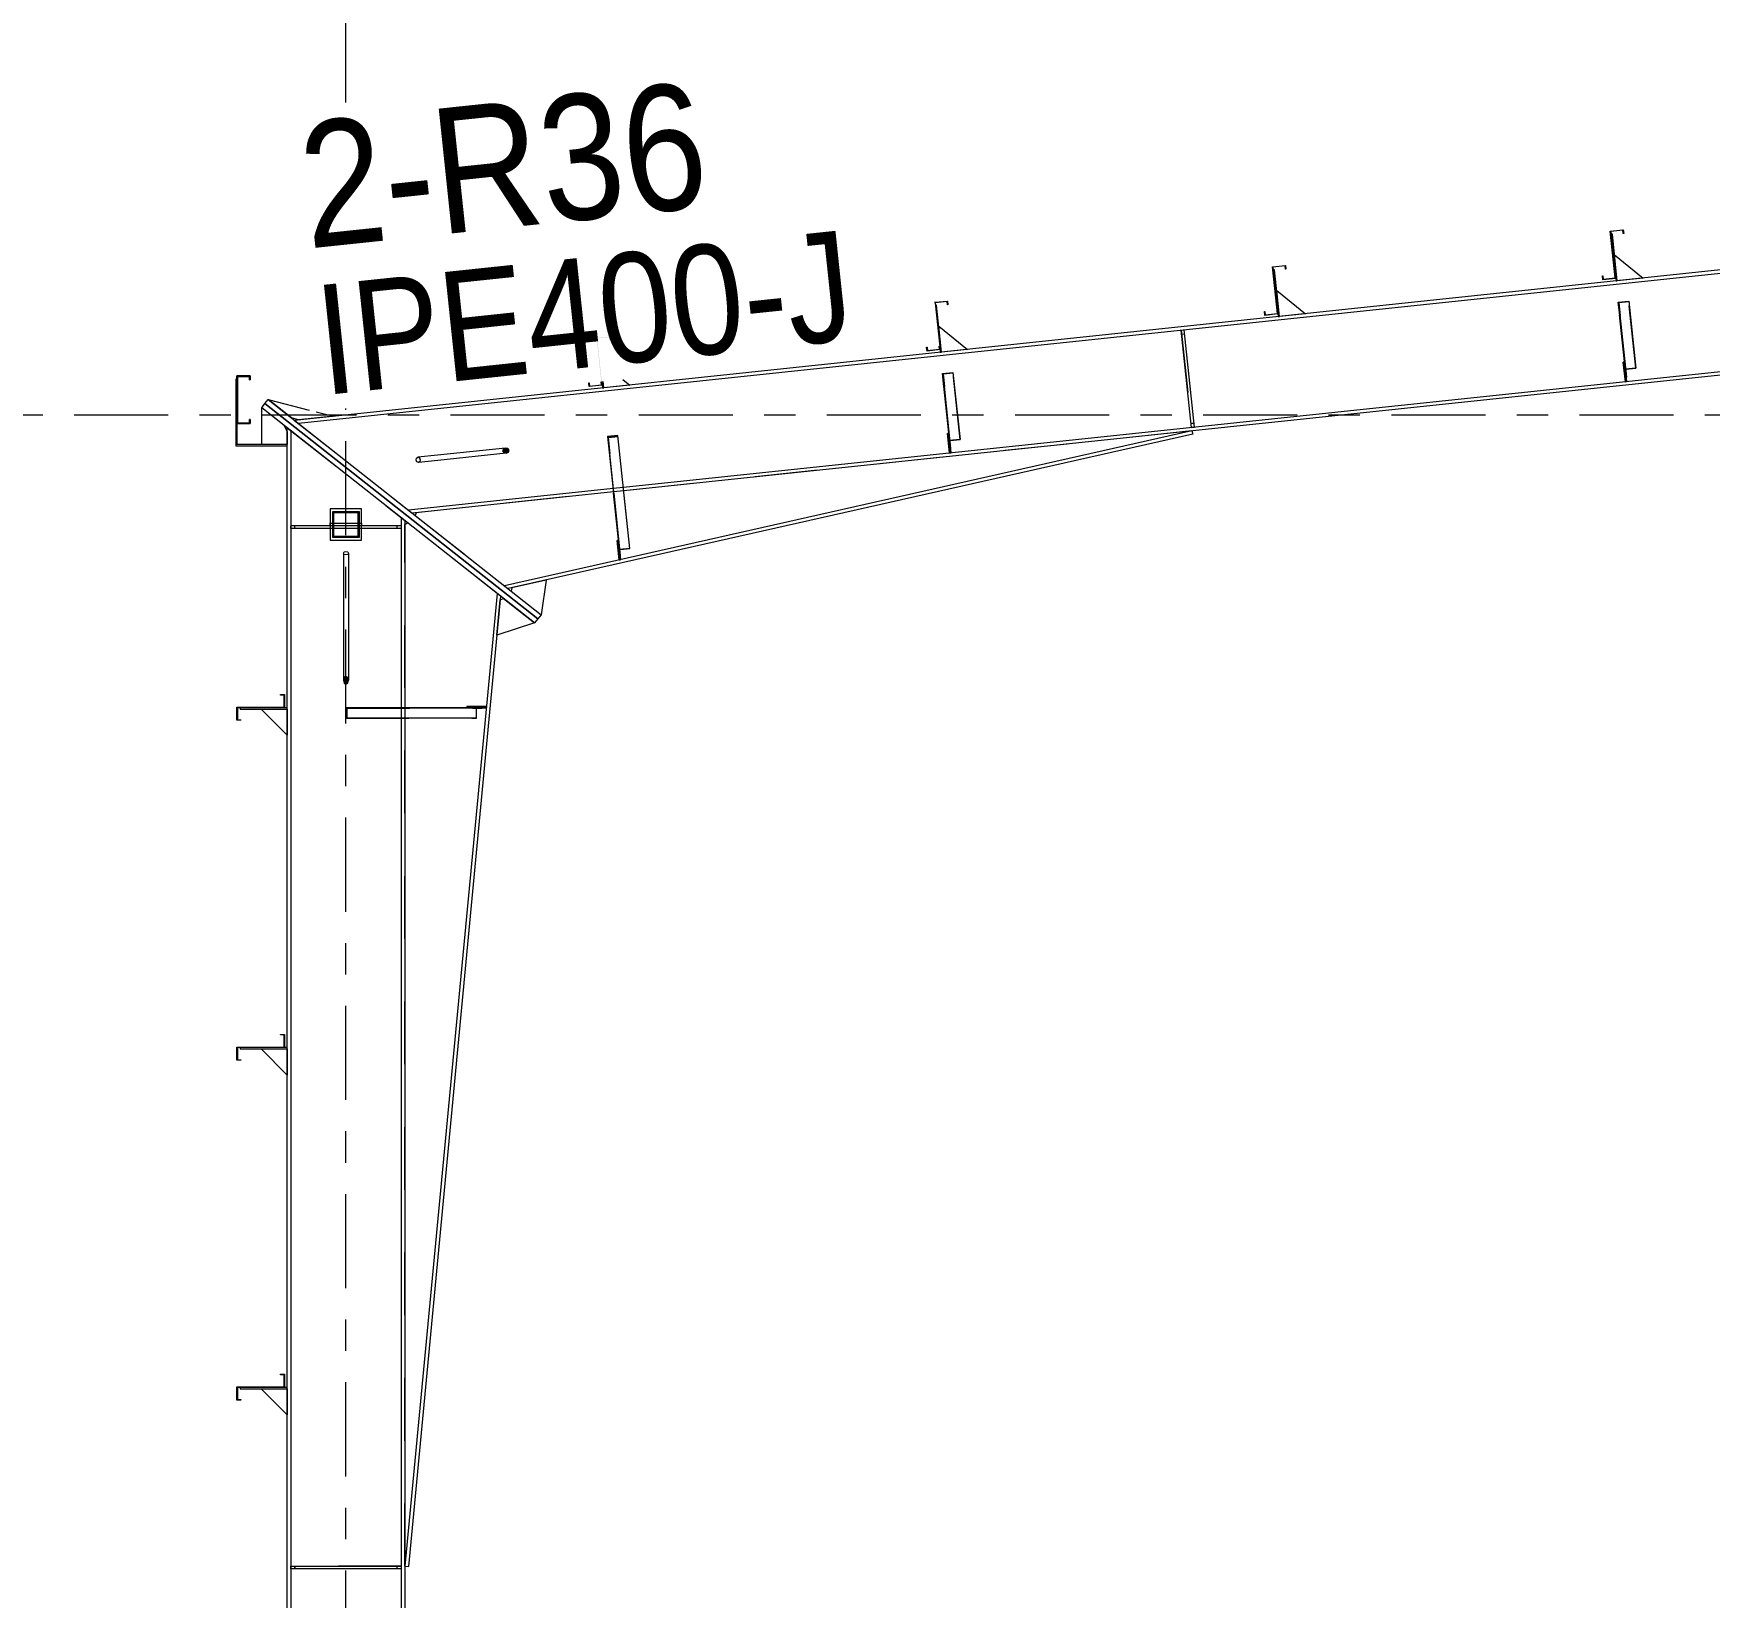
# Model space of a CAD drawing. Header units: millimetres. Extents: x -49 to 773, y -65 to 509.
# Drawn here: x 6.7 to 60.1, y 54.2 to 104 of the extents above; entities that cross this region are included whole.
import ezdxf

# ---------------------------------------------------------------- set-up
doc = ezdxf.new("R2010")
doc.units = ezdxf.units.MM
for name, pattern in [('XKITLINE00', [0]), ('XKITLINE02', [4, 2, -2]), ('XKITLINE03', [6, 3, -1, 1, -1])]:
    doc.linetypes.add(name, pattern=pattern)
for name, color, linetype, lineweight in [('Part', 2, 'Continuous', 0), ('PartMark', 7, 'Continuous', 0), ('S-grid', 1, 'Continuous', 0)]:
    doc.layers.add(name, color=color, linetype=linetype, lineweight=lineweight)
doc.styles.add('ARIAL', font='ARIAL.TTF')

# ---------------------------------------------------------------- blocks, each defined once
blk = doc.blocks.new('*A18')
at = {"layer": 'Part'}
blk.add_hatch(color=3, dxfattribs=at).paths.add_polyline_path([(14.583, 61.277), (14.583, 61.292), (14.708, 61.292), (14.708, 60.875), (13.207, 60.875), (13.207, 60.488), (13.317, 60.488), (13.317, 60.473), (13.192, 60.473), (13.192, 60.89), (14.693, 60.89), (14.693, 61.277)], flags=17)
blk = doc.blocks.new('*A19')
at = {"layer": 'Part'}
blk.add_hatch(color=3, dxfattribs=at).paths.add_polyline_path([(14.583, 61.277), (14.583, 61.292), (14.708, 61.292), (14.708, 60.875), (13.207, 60.875), (13.207, 60.488), (13.317, 60.488), (13.317, 60.473), (13.192, 60.473), (13.192, 60.89), (14.693, 60.89), (14.693, 61.277)], flags=17)
blk = doc.blocks.new('*A21')
at = {"layer": 'Part'}
blk.add_hatch(color=3, dxfattribs=at).paths.add_polyline_path([(21.756, 90.82), (21.832, 90.803), (21.869, 90.748), (21.845, 90.686), (21.774, 90.654), (21.697, 90.67), (21.661, 90.726), (21.685, 90.788)], flags=17)
blk = doc.blocks.new('*A22')
at = {"layer": 'Part'}
blk.add_hatch(color=3, dxfattribs=at).paths.add_polyline_path([(16.667, 83.541), (16.726, 83.504), (16.75, 83.415), (16.726, 83.326), (16.667, 83.289), (16.608, 83.326), (16.583, 83.415), (16.608, 83.504)], flags=17)
blk = doc.blocks.new('*A23')
at = {"layer": 'Part'}
blk.add_hatch(color=3, dxfattribs=at).paths.add_polyline_path([(24.661, 94.327), (25.076, 94.371), (25.089, 94.247), (25.074, 94.245), (25.062, 94.354), (24.678, 94.314), (24.835, 92.82), (24.421, 92.777), (24.408, 92.901), (24.423, 92.903), (24.434, 92.793), (24.819, 92.834)], flags=17)
blk = doc.blocks.new('*A24')
at = {"layer": 'Part'}
blk.add_hatch(color=3, dxfattribs=at).paths.add_polyline_path([(24.661, 94.327), (25.076, 94.371), (25.089, 94.247), (25.074, 94.245), (25.062, 94.354), (24.678, 94.314), (24.835, 92.82), (24.421, 92.777), (24.408, 92.901), (24.423, 92.903), (24.434, 92.793), (24.819, 92.834)], flags=17)
blk = doc.blocks.new('*A25')
at = {"layer": 'Part'}
blk.add_hatch(color=3, dxfattribs=at).paths.add_polyline_path([(35.435, 95.463), (35.849, 95.507), (35.862, 95.383), (35.848, 95.381), (35.836, 95.491), (35.451, 95.45), (35.609, 93.957), (35.195, 93.913), (35.181, 94.037), (35.196, 94.039), (35.208, 93.93), (35.592, 93.97)], flags=17)
blk = doc.blocks.new('*A26')
at = {"layer": 'Part'}
blk.add_hatch(color=3, dxfattribs=at).paths.add_polyline_path([(35.435, 95.463), (35.849, 95.507), (35.862, 95.383), (35.848, 95.381), (35.836, 95.491), (35.451, 95.45), (35.609, 93.957), (35.195, 93.913), (35.181, 94.037), (35.196, 94.039), (35.208, 93.93), (35.592, 93.97)], flags=17)
blk = doc.blocks.new('*A27')
at = {"layer": 'Part'}
blk.add_hatch(color=3, dxfattribs=at).paths.add_polyline_path([(46.209, 96.6), (46.623, 96.644), (46.636, 96.519), (46.621, 96.518), (46.61, 96.627), (46.225, 96.587), (46.383, 95.093), (45.968, 95.049), (45.955, 95.174), (45.97, 95.175), (45.982, 95.066), (46.366, 95.106)], flags=17)
blk = doc.blocks.new('*A28')
at = {"layer": 'Part'}
blk.add_hatch(color=3, dxfattribs=at).paths.add_polyline_path([(46.209, 96.6), (46.623, 96.644), (46.636, 96.519), (46.621, 96.518), (46.61, 96.627), (46.225, 96.587), (46.383, 95.093), (45.968, 95.049), (45.955, 95.174), (45.97, 95.175), (45.982, 95.066), (46.366, 95.106)], flags=17)
blk = doc.blocks.new('*A29')
at = {"layer": 'Part'}
h = blk.add_hatch(color=3, dxfattribs=at)
h.paths.add_polyline_path([(16.25, 87.969), (16.25, 88.802), (17.083, 88.802), (17.083, 87.969)], flags=17)
h.paths.add_polyline_path([(16.283, 88.769), (16.283, 88.002), (17.05, 88.002), (17.05, 88.769)])
blk = doc.blocks.new('*A30')
at = {"layer": 'Part'}
blk.add_hatch(color=3, dxfattribs=at).paths.add_polyline_path([(16.675, 82.208), (16.675, 82.542), (17.28, 82.542), (17.28, 82.525), (16.705, 82.525), (16.705, 82.208)], flags=17)
blk = doc.blocks.new('*A31')
at = {"layer": 'Part'}
blk.add_hatch(color=3, dxfattribs=at).paths.add_polyline_path([(25.008, 91.183), (25.34, 91.218), (25.342, 91.191), (25.028, 91.158), (25.082, 90.637), (25.066, 90.635)], flags=17)
blk = doc.blocks.new('*A32')
at = {"layer": 'Part'}
blk.add_hatch(color=3, dxfattribs=at).paths.add_polyline_path([(35.689, 93.195), (36.021, 93.23), (36.023, 93.209), (35.708, 93.175), (35.75, 92.777), (35.734, 92.775)], flags=17)
blk = doc.blocks.new('*A33')
at = {"layer": 'Part'}
blk.add_hatch(color=3, dxfattribs=at).paths.add_polyline_path([(14.583, 82.943), (14.583, 82.958), (14.708, 82.958), (14.708, 82.542), (13.207, 82.542), (13.207, 82.155), (13.317, 82.155), (13.317, 82.14), (13.192, 82.14), (13.192, 82.557), (14.693, 82.557), (14.693, 82.943)], flags=17)
blk = doc.blocks.new('*A34')
at = {"layer": 'Part'}
blk.add_hatch(color=3, dxfattribs=at).paths.add_polyline_path([(14.583, 82.943), (14.583, 82.958), (14.708, 82.958), (14.708, 82.542), (13.207, 82.542), (13.207, 82.155), (13.317, 82.155), (13.317, 82.14), (13.192, 82.14), (13.192, 82.557), (14.693, 82.557), (14.693, 82.943)], flags=17)
blk = doc.blocks.new('*A35')
at = {"layer": 'Part'}
blk.add_hatch(color=3, dxfattribs=at).paths.add_polyline_path([(14.583, 72.11), (14.583, 72.125), (14.708, 72.125), (14.708, 71.708), (13.207, 71.708), (13.207, 71.322), (13.317, 71.322), (13.317, 71.307), (13.192, 71.307), (13.192, 71.723), (14.693, 71.723), (14.693, 72.11)], flags=17)
blk = doc.blocks.new('*A36')
at = {"layer": 'Part'}
blk.add_hatch(color=3, dxfattribs=at).paths.add_polyline_path([(14.583, 72.11), (14.583, 72.125), (14.708, 72.125), (14.708, 71.708), (13.207, 71.708), (13.207, 71.322), (13.317, 71.322), (13.317, 71.307), (13.192, 71.307), (13.192, 71.723), (14.693, 71.723), (14.693, 72.11)], flags=17)
blk = doc.blocks.new('*A37')
at = {"layer": 'Part'}
blk.add_hatch(color=3, dxfattribs=at).paths.add_polyline_path([(13.192, 91.601), (13.192, 93.117), (13.608, 93.117), (13.608, 92.992), (13.593, 92.992), (13.593, 93.102), (13.207, 93.102), (13.207, 91.616), (13.593, 91.616), (13.593, 91.726), (13.608, 91.726), (13.608, 91.601)], flags=17)
blk = doc.blocks.new('*A42')
at = {"layer": 'Part'}
blk.add_hatch(color=3, dxfattribs=at).paths.add_polyline_path([(56.982, 97.736), (57.396, 97.78), (57.41, 97.656), (57.395, 97.654), (57.383, 97.763), (56.999, 97.723), (57.156, 96.229), (56.742, 96.186), (56.729, 96.31), (56.744, 96.312), (56.755, 96.202), (57.14, 96.243)], flags=17)
blk = doc.blocks.new('*A43')
at = {"layer": 'Part'}
blk.add_hatch(color=3, dxfattribs=at).paths.add_polyline_path([(56.982, 97.736), (57.396, 97.78), (57.41, 97.656), (57.395, 97.654), (57.383, 97.763), (56.999, 97.723), (57.156, 96.229), (56.742, 96.186), (56.729, 96.31), (56.744, 96.312), (56.755, 96.202), (57.14, 96.243)], flags=17)
blk = doc.blocks.new('*A58')
at = {"layer": 'Part'}
blk.add_hatch(color=3, dxfattribs=at).paths.add_polyline_path([(57.236, 95.467), (57.568, 95.502), (57.57, 95.481), (57.255, 95.448), (57.297, 95.049), (57.281, 95.048)], flags=17)
blk = doc.blocks.new('*A277')
at = {"layer": 'S-grid', "color": 1, "linetype": 'XKITLINE03', "lineweight": 0}
blk.add_line((-10, 91.875), (266.6, 91.875), dxfattribs=at)
blk = doc.blocks.new('*A320')
at = {"layer": 'S-grid', "color": 1, "linetype": 'XKITLINE03', "lineweight": 0}
for p, q in [((16.667, 101.83), (16.667, 140.208)), ((16.667, -7.962), (16.667, 92.076))]:
    blk.add_line(p, q, dxfattribs=at)
blk = doc.blocks.new('*A321')
at = {"layer": 'Part', "color": 2, "linetype": 'XKITLINE00', "lineweight": 0}
for p, q in [((114.119, 102.154), (15.029, 91.702)), ((114.13, 102.046), (15.151, 91.606)), ((111.371, 98.621), (25.514, 89.565)), ((111.382, 98.513), (25.525, 89.458)), ((25.182, 89.53), (18.657, 88.842)), ((25.194, 89.423), (18.779, 88.746))]:
    blk.add_line(p, q, dxfattribs=at)
at = {"layer": 'Part', "color": 7, "linetype": 'XKITLINE02', "lineweight": 0}
for p, q in [((15.029, 91.702), (18.779, 88.746)), ((25.514, 89.565), (25.182, 89.53)), ((25.525, 89.458), (25.194, 89.423))]:
    blk.add_line(p, q, dxfattribs=at)
blk = doc.blocks.new('*A322')
at = {"layer": 'Part', "color": 2, "linetype": 'XKITLINE00', "lineweight": 0}
for p, q in [((14.792, 16.833), (14.792, 91.465)), ((14.908, 91.373), (14.908, 88.344)), ((14.908, 88.26), (14.908, 16.833)), ((18.425, 88.601), (18.425, 88.344)), ((18.425, 88.26), (18.425, 82.542)), ((18.542, 88.509), (18.542, 82.542)), ((18.425, 82.208), (18.425, 16.833)), ((18.542, 82.208), (18.542, 16.833))]:
    blk.add_line(p, q, dxfattribs=at)
at = {"layer": 'Part', "color": 7, "linetype": 'XKITLINE02', "lineweight": 0}
for p, q in [((14.792, 91.465), (18.542, 88.509)), ((14.908, 88.344), (14.908, 88.26)), ((18.425, 88.344), (18.425, 88.26)), ((18.425, 82.542), (18.425, 82.208)), ((18.542, 82.542), (18.542, 82.208)), ((18.542, 16.833), (14.792, 16.833))]:
    blk.add_line(p, q, dxfattribs=at)
blk = doc.blocks.new('*A323')
at = {"layer": 'Part', "color": 2, "linetype": 'XKITLINE00', "lineweight": 0}
for p, q in [((18.638, 88.433), (18.542, 88.386)), ((21.487, 86.187), (18.542, 55.175)), ((21.596, 86.101), (18.658, 55.164)), ((18.542, 55.175), (18.658, 55.164))]:
    blk.add_line(p, q, dxfattribs=at)
at = {"layer": 'Part', "color": 7, "linetype": 'XKITLINE02', "lineweight": 0}
for p, q in [((18.542, 88.386), (18.638, 88.432)), ((18.542, 55.175), (18.542, 88.386)), ((18.638, 88.432), (18.64, 88.434)), ((18.64, 88.434), (18.638, 88.433)), ((21.596, 86.101), (18.638, 88.432)), ((21.487, 86.187), (18.64, 88.434))]:
    blk.add_line(p, q, dxfattribs=at)
blk = doc.blocks.new('*A373')
at = {"layer": 'Part', "color": 2, "linetype": 'XKITLINE00', "lineweight": 0}
for p, q in [((14.583, 61.292), (14.708, 61.292)), ((14.583, 61.277), (14.583, 61.292)), ((14.693, 61.277), (14.583, 61.277)), ((14.693, 60.89), (14.693, 61.277)), ((14.708, 61.292), (14.708, 60.875)), ((13.192, 60.473), (13.192, 60.89)), ((13.192, 60.89), (14.693, 60.89)), ((13.317, 60.473), (13.192, 60.473)), ((14.708, 60.875), (13.207, 60.875)), ((13.207, 60.875), (13.207, 60.488)), ((13.207, 60.488), (13.317, 60.488)), ((13.317, 60.488), (13.317, 60.473))]:
    blk.add_line(p, q, dxfattribs=at)
blk = doc.blocks.new('*A374')
at = {"layer": 'Part', "color": 2, "linetype": 'XKITLINE00', "lineweight": 0}
for p, q in [((14.583, 61.292), (14.708, 61.292)), ((14.583, 61.277), (14.583, 61.292)), ((14.693, 61.277), (14.583, 61.277)), ((14.693, 60.89), (14.693, 61.277)), ((14.708, 61.292), (14.708, 60.875)), ((13.192, 60.473), (13.192, 60.89)), ((13.192, 60.89), (14.693, 60.89)), ((13.317, 60.473), (13.192, 60.473)), ((14.708, 60.875), (13.207, 60.875)), ((13.207, 60.875), (13.207, 60.488)), ((13.207, 60.488), (13.317, 60.488)), ((13.317, 60.488), (13.317, 60.473))]:
    blk.add_line(p, q, dxfattribs=at)
blk = doc.blocks.new('*A375')
at = {"layer": 'Part', "color": 7, "linetype": 'XKITLINE02', "lineweight": 0}
for p, q in [((18.425, 55.175), (14.908, 55.175)), ((14.908, 55.092), (14.908, 55.175)), ((18.425, 55.092), (14.908, 55.092)), ((15.033, 55.175), (15.033, 55.092)), ((18.3, 55.092), (18.3, 55.175)), ((18.425, 55.175), (18.425, 55.092))]:
    blk.add_line(p, q, dxfattribs=at)
blk = doc.blocks.new('*A376')
at = {"layer": 'Part', "color": 2, "linetype": 'XKITLINE00', "lineweight": 0}
for p, q in [((14.908, 55.175), (18.425, 55.175)), ((18.425, 55.092), (14.908, 55.092))]:
    blk.add_line(p, q, dxfattribs=at)
at = {"layer": 'Part', "color": 7, "linetype": 'XKITLINE02', "lineweight": 0}
for p, q in [((14.908, 55.092), (14.908, 55.175)), ((15.033, 55.092), (15.033, 55.175)), ((18.3, 55.092), (18.3, 55.175)), ((18.425, 55.175), (18.425, 55.092))]:
    blk.add_line(p, q, dxfattribs=at)
blk = doc.blocks.new('*A378')
at = {"layer": 'Part', "color": 2, "linetype": 'XKITLINE00', "lineweight": 0}
for p, q in [((13.292, 60.875), (13.292, 60.833)), ((13.292, 60.833), (14.792, 60.833)), ((14.792, 60.875), (14.708, 60.875))]:
    blk.add_line(p, q, dxfattribs=at)
at = {"layer": 'Part', "color": 7, "linetype": 'XKITLINE02', "lineweight": 0}
for p, q in [((14.708, 60.875), (13.292, 60.875)), ((14.792, 60.833), (14.792, 60.875))]:
    blk.add_line(p, q, dxfattribs=at)
blk = doc.blocks.new('*A379')
at = {"layer": 'Part', "color": 2, "linetype": 'XKITLINE00', "lineweight": 0}
blk.add_line((14.792, 60), (13.958, 60.833), dxfattribs=at)
at = {"layer": 'Part', "color": 7, "linetype": 'XKITLINE02', "lineweight": 0}
for p, q in [((13.958, 60.833), (14.792, 60.833)), ((14.792, 60.833), (14.792, 60))]:
    blk.add_line(p, q, dxfattribs=at)
blk = doc.blocks.new('*A386')
at = {"layer": 'Part', "color": 2, "linetype": 'XKITLINE00', "lineweight": 0}
for p, q in [((14.185, 92.368), (15.497, 92.032)), ((15.716, 91.976), (16.272, 91.833)), ((15.153, 91.715), (14.931, 91.78))]:
    blk.add_line(p, q, dxfattribs=at)
at = {"layer": 'Part', "color": 7, "linetype": 'XKITLINE02', "lineweight": 0}
for p, q in [((14.931, 91.78), (14.185, 92.368)), ((16.272, 91.833), (15.153, 91.715))]:
    blk.add_line(p, q, dxfattribs=at)
blk = doc.blocks.new('*A387')
at = {"layer": 'Part', "color": 7, "linetype": 'XKITLINE02', "lineweight": 0}
for p, q in [((18.901, 90.435), (18.914, 90.495)), ((18.926, 90.378), (18.901, 90.435)), ((18.914, 90.495), (18.958, 90.525)), ((18.975, 90.359), (18.926, 90.378)), ((19.584, 90.591), (18.958, 90.525)), ((18.958, 90.525), (19.007, 90.505)), ((19.601, 90.425), (18.975, 90.359)), ((19.02, 90.388), (18.975, 90.359)), ((19.007, 90.505), (19.033, 90.449)), ((19.033, 90.449), (19.02, 90.388))]:
    blk.add_line(p, q, dxfattribs=at)
at = {"layer": 'Part', "color": 2, "linetype": 'XKITLINE00', "lineweight": 0}
for p, q in [((21.756, 90.82), (19.584, 90.591)), ((21.774, 90.654), (19.601, 90.425)), ((21.685, 90.788), (21.661, 90.726)), ((21.661, 90.726), (21.697, 90.67)), ((21.756, 90.82), (21.685, 90.788)), ((21.697, 90.67), (21.774, 90.654)), ((21.832, 90.803), (21.756, 90.82)), ((21.774, 90.654), (21.845, 90.686)), ((21.869, 90.748), (21.832, 90.803)), ((21.845, 90.686), (21.869, 90.748))]:
    blk.add_line(p, q, dxfattribs=at)
blk = doc.blocks.new('*A388')
at = {"layer": 'Part', "color": 7, "linetype": 'XKITLINE02', "lineweight": 0}
for p, q in [((16.583, 87.468), (16.608, 87.507)), ((16.583, 87.468), (16.583, 86.676)), ((16.608, 87.429), (16.583, 87.468)), ((16.608, 87.507), (16.667, 87.523)), ((16.667, 87.413), (16.608, 87.429)), ((16.667, 87.523), (16.726, 87.507)), ((16.726, 87.429), (16.667, 87.413)), ((16.726, 87.507), (16.75, 87.468)), ((16.75, 87.468), (16.726, 87.429)), ((16.75, 87.468), (16.75, 86.676))]:
    blk.add_line(p, q, dxfattribs=at)
at = {"layer": 'Part', "color": 2, "linetype": 'XKITLINE00', "lineweight": 0}
for p, q in [((16.583, 86.676), (16.583, 83.415)), ((16.75, 86.676), (16.75, 83.415)), ((16.608, 83.504), (16.583, 83.415)), ((16.583, 83.415), (16.608, 83.326)), ((16.667, 83.541), (16.608, 83.504)), ((16.726, 83.504), (16.667, 83.541)), ((16.75, 83.415), (16.726, 83.504)), ((16.726, 83.326), (16.75, 83.415)), ((16.608, 83.326), (16.667, 83.289)), ((16.667, 83.289), (16.726, 83.326))]:
    blk.add_line(p, q, dxfattribs=at)
blk = doc.blocks.new('*A389')
at = {"layer": 'Part', "color": 2, "linetype": 'XKITLINE00', "lineweight": 0}
for p, q in [((24.408, 92.901), (24.423, 92.903)), ((24.409, 92.893), (24.408, 92.901)), ((24.421, 92.777), (24.409, 92.893)), ((24.835, 92.82), (24.421, 92.777)), ((24.423, 92.903), (24.424, 92.894)), ((24.424, 92.894), (24.434, 92.793)), ((24.434, 92.793), (24.819, 92.834)), ((24.819, 92.834), (24.808, 92.935)), ((24.823, 92.936), (24.835, 92.82))]:
    blk.add_line(p, q, dxfattribs=at)
blk = doc.blocks.new('*A390')
at = {"layer": 'Part', "color": 2, "linetype": 'XKITLINE00', "lineweight": 0}
for p, q in [((24.408, 92.901), (24.423, 92.903)), ((24.409, 92.893), (24.408, 92.901)), ((24.421, 92.777), (24.409, 92.893)), ((24.835, 92.82), (24.421, 92.777)), ((24.423, 92.903), (24.424, 92.894)), ((24.424, 92.894), (24.434, 92.793)), ((24.434, 92.793), (24.819, 92.834)), ((24.819, 92.834), (24.808, 92.935)), ((24.823, 92.936), (24.835, 92.82))]:
    blk.add_line(p, q, dxfattribs=at)
blk = doc.blocks.new('*A391')
at = {"layer": 'Part', "color": 2, "linetype": 'XKITLINE00', "lineweight": 0}
for p, q in [((35.435, 95.463), (35.448, 95.465)), ((35.448, 95.465), (35.849, 95.507)), ((35.836, 95.491), (35.451, 95.45)), ((35.451, 95.45), (35.609, 93.957)), ((35.848, 95.381), (35.836, 95.491)), ((35.862, 95.383), (35.848, 95.381)), ((35.849, 95.507), (35.862, 95.383)), ((35.592, 93.97), (35.582, 94.071)), ((35.181, 94.037), (35.196, 94.039)), ((35.182, 94.029), (35.181, 94.037)), ((35.195, 93.913), (35.182, 94.029)), ((35.609, 93.957), (35.195, 93.913)), ((35.196, 94.039), (35.197, 94.031)), ((35.197, 94.031), (35.208, 93.93)), ((35.208, 93.93), (35.592, 93.97))]:
    blk.add_line(p, q, dxfattribs=at)
blk = doc.blocks.new('*A392')
at = {"layer": 'Part', "color": 2, "linetype": 'XKITLINE00', "lineweight": 0}
for p, q in [((35.435, 95.463), (35.448, 95.465)), ((35.448, 95.465), (35.849, 95.507)), ((35.836, 95.491), (35.451, 95.45)), ((35.451, 95.45), (35.609, 93.957)), ((35.848, 95.381), (35.836, 95.491)), ((35.862, 95.383), (35.848, 95.381)), ((35.849, 95.507), (35.862, 95.383)), ((35.592, 93.97), (35.582, 94.071)), ((35.181, 94.037), (35.196, 94.039)), ((35.182, 94.029), (35.181, 94.037)), ((35.195, 93.913), (35.182, 94.029)), ((35.609, 93.957), (35.195, 93.913)), ((35.196, 94.039), (35.197, 94.031)), ((35.197, 94.031), (35.208, 93.93)), ((35.208, 93.93), (35.592, 93.97))]:
    blk.add_line(p, q, dxfattribs=at)
blk = doc.blocks.new('*A393')
at = {"layer": 'Part', "color": 2, "linetype": 'XKITLINE00', "lineweight": 0}
for p, q in [((46.209, 96.6), (46.623, 96.644)), ((46.366, 95.106), (46.209, 96.6)), ((46.61, 96.627), (46.225, 96.587)), ((46.225, 96.587), (46.383, 95.093)), ((46.621, 96.518), (46.61, 96.627)), ((46.636, 96.519), (46.621, 96.518)), ((46.623, 96.644), (46.636, 96.519)), ((45.955, 95.174), (45.97, 95.175)), ((45.968, 95.049), (45.955, 95.174)), ((45.97, 95.175), (45.982, 95.066)), ((46.383, 95.093), (45.968, 95.049)), ((45.982, 95.066), (46.366, 95.106))]:
    blk.add_line(p, q, dxfattribs=at)
blk = doc.blocks.new('*A394')
at = {"layer": 'Part', "color": 2, "linetype": 'XKITLINE00', "lineweight": 0}
for p, q in [((46.209, 96.6), (46.623, 96.644)), ((46.366, 95.106), (46.209, 96.6)), ((46.61, 96.627), (46.225, 96.587)), ((46.225, 96.587), (46.383, 95.093)), ((46.621, 96.518), (46.61, 96.627)), ((46.636, 96.519), (46.621, 96.518)), ((46.623, 96.644), (46.636, 96.519)), ((45.955, 95.174), (45.97, 95.175)), ((45.968, 95.049), (45.955, 95.174)), ((45.97, 95.175), (45.982, 95.066)), ((46.383, 95.093), (45.968, 95.049)), ((45.982, 95.066), (46.366, 95.106))]:
    blk.add_line(p, q, dxfattribs=at)
blk = doc.blocks.new('*A395')
at = {"layer": 'Part', "color": 2, "linetype": 'XKITLINE00', "lineweight": 0}
for p, q in [((16.25, 87.969), (16.25, 88.802)), ((16.25, 88.802), (17.083, 88.802)), ((16.283, 88.002), (16.283, 88.769)), ((16.283, 88.769), (17.05, 88.769)), ((17.05, 88.769), (17.05, 88.002)), ((17.083, 88.802), (17.083, 87.969)), ((17.083, 87.969), (16.25, 87.969)), ((17.05, 88.002), (16.283, 88.002))]:
    blk.add_line(p, q, dxfattribs=at)
blk = doc.blocks.new('*A396')
at = {"layer": 'Part', "color": 7, "linetype": 'XKITLINE02', "lineweight": 0}
for p, q in [((21.008, 82.542), (16.675, 82.542)), ((16.705, 82.525), (21.008, 82.525)), ((20.824, 82.208), (20.824, 82.542)), ((20.833, 82.208), (20.833, 82.525)), ((21.008, 82.525), (21.008, 82.542)), ((16.675, 82.208), (20.833, 82.208))]:
    blk.add_line(p, q, dxfattribs=at)
blk = doc.blocks.new('*A397')
at = {"layer": 'Part', "color": 7, "linetype": 'XKITLINE02', "lineweight": 0}
for p, q in [((25.408, 87.391), (25.008, 91.183)), ((25.425, 87.393), (25.028, 91.158)), ((25.719, 87.617), (25.34, 91.218)), ((25.387, 87.592), (25.718, 87.627)), ((25.405, 87.583), (25.719, 87.617)), ((25.408, 87.391), (25.425, 87.393))]:
    blk.add_line(p, q, dxfattribs=at)
blk = doc.blocks.new('*A398')
at = {"layer": 'Part', "color": 7, "linetype": 'XKITLINE02', "lineweight": 0}
for p, q in [((35.941, 90.806), (35.689, 93.195)), ((35.958, 90.808), (35.708, 93.175)), ((36.247, 91.09), (36.021, 93.23)), ((35.914, 91.068), (36.245, 91.103)), ((35.932, 91.057), (36.247, 91.09)), ((35.941, 90.806), (35.958, 90.808))]:
    blk.add_line(p, q, dxfattribs=at)
blk = doc.blocks.new('*A399')
at = {"layer": 'Part', "color": 7, "linetype": 'XKITLINE02', "lineweight": 0}
for p, q in [((43.641, 91.368), (18.902, 88.759)), ((18.876, 88.67), (21.834, 86.338))]:
    blk.add_line(p, q, dxfattribs=at)
at = {"layer": 'Part', "color": 2, "linetype": 'XKITLINE00', "lineweight": 0}
for p, q in [((43.641, 91.368), (21.724, 86.424)), ((43.665, 91.263), (21.834, 86.338)), ((43.641, 91.368), (43.665, 91.263)), ((18.902, 88.759), (18.876, 88.67))]:
    blk.add_line(p, q, dxfattribs=at)
blk = doc.blocks.new('*A400')
at = {"layer": 'Part', "color": 2, "linetype": 'XKITLINE00', "lineweight": 0}
for p, q in [((16.675, 82.208), (16.675, 82.542)), ((20.703, 82.542), (16.675, 82.542)), ((21.008, 82.525), (16.705, 82.525)), ((16.705, 82.208), (16.705, 82.525)), ((17.28, 82.542), (17.28, 82.525)), ((20.833, 82.208), (20.833, 82.525)), ((21.008, 82.542), (21.008, 82.525)), ((20.833, 82.208), (16.675, 82.208))]:
    blk.add_line(p, q, dxfattribs=at)
at = {"layer": 'Part', "color": 7, "linetype": 'XKITLINE02', "lineweight": 0}
for p, q in [((20.703, 82.542), (21.008, 82.542)), ((20.824, 82.208), (20.824, 82.542))]:
    blk.add_line(p, q, dxfattribs=at)
blk = doc.blocks.new('*A401')
at = {"layer": 'Part', "color": 2, "linetype": 'XKITLINE00', "lineweight": 0}
for p, q in [((14.082, 92.237), (14.185, 92.368)), ((22.786, 85.375), (14.082, 92.237)), ((14.185, 92.368), (22.889, 85.506)), ((22.889, 85.506), (22.786, 85.375))]:
    blk.add_line(p, q, dxfattribs=at)
blk = doc.blocks.new('*A402')
at = {"layer": 'Part', "color": 2, "linetype": 'XKITLINE00', "lineweight": 0}
for p, q in [((13.979, 92.106), (14.082, 92.237)), ((22.683, 85.244), (13.979, 92.106)), ((14.082, 92.237), (22.786, 85.375)), ((22.786, 85.375), (22.683, 85.244))]:
    blk.add_line(p, q, dxfattribs=at)
blk = doc.blocks.new('*A403')
at = {"layer": 'Part', "color": 2, "linetype": 'XKITLINE00', "lineweight": 0}
for p, q in [((25.34, 91.218), (25.008, 91.183)), ((25.008, 91.183), (25.378, 87.677)), ((25.028, 91.158), (25.342, 91.191)), ((25.028, 91.158), (25.082, 90.637)), ((25.719, 87.617), (25.34, 91.218)), ((25.082, 90.637), (25.066, 90.635)), ((25.425, 87.393), (25.082, 90.637)), ((25.405, 87.583), (25.719, 87.617)), ((25.408, 87.391), (25.425, 87.393))]:
    blk.add_line(p, q, dxfattribs=at)
at = {"layer": 'Part', "color": 7, "linetype": 'XKITLINE02', "lineweight": 0}
for p, q in [((25.378, 87.677), (25.408, 87.391)), ((25.387, 87.592), (25.718, 87.627))]:
    blk.add_line(p, q, dxfattribs=at)
blk = doc.blocks.new('*A404')
at = {"layer": 'Part', "color": 7, "linetype": 'XKITLINE02', "lineweight": 0}
for p, q in [((24.823, 92.936), (24.835, 92.82)), ((24.844, 92.738), (24.886, 92.742))]:
    blk.add_line(p, q, dxfattribs=at)
at = {"layer": 'Part', "color": 2, "linetype": 'XKITLINE00', "lineweight": 0}
for p, q in [((24.835, 92.82), (24.844, 92.738)), ((24.886, 92.742), (24.865, 92.941))]:
    blk.add_line(p, q, dxfattribs=at)
blk = doc.blocks.new('*A405')
at = {"layer": 'Part', "color": 2, "linetype": 'XKITLINE00', "lineweight": 0}
blk.add_line((25.494, 93.007), (25.714, 92.829), dxfattribs=at)
at = {"layer": 'Part', "color": 7, "linetype": 'XKITLINE02', "lineweight": 0}
for p, q in [((24.886, 92.742), (24.865, 92.941)), ((25.714, 92.829), (24.886, 92.742))]:
    blk.add_line(p, q, dxfattribs=at)
blk = doc.blocks.new('*A406')
at = {"layer": 'Part', "color": 2, "linetype": 'XKITLINE00', "lineweight": 0}
for p, q in [((25.315, 87.876), (25.356, 87.88)), ((25.381, 87.254), (25.315, 87.876)), ((25.378, 87.677), (25.422, 87.259)), ((25.422, 87.259), (25.381, 87.254))]:
    blk.add_line(p, q, dxfattribs=at)
at = {"layer": 'Part', "color": 7, "linetype": 'XKITLINE02', "lineweight": 0}
for p, q in [((25.356, 87.88), (25.378, 87.677)), ((25.367, 87.379), (25.409, 87.383))]:
    blk.add_line(p, q, dxfattribs=at)
blk = doc.blocks.new('*A407')
at = {"layer": 'Part', "color": 7, "linetype": 'XKITLINE02', "lineweight": 0}
for p, q in [((25.356, 87.88), (25.315, 87.876)), ((25.315, 87.876), (25.381, 87.254)), ((25.422, 87.259), (25.356, 87.88)), ((25.367, 87.379), (25.409, 87.383)), ((25.381, 87.254), (25.422, 87.259))]:
    blk.add_line(p, q, dxfattribs=at)
blk = doc.blocks.new('*A408')
at = {"layer": 'Part', "color": 2, "linetype": 'XKITLINE00', "lineweight": 0}
for p, q in [((20.517, 82.583), (20.517, 82.542)), ((21.142, 82.583), (20.517, 82.583)), ((21.14, 82.542), (20.703, 82.542)), ((21.142, 82.583), (21.142, 82.557))]:
    blk.add_line(p, q, dxfattribs=at)
at = {"layer": 'Part', "color": 7, "linetype": 'XKITLINE02', "lineweight": 0}
for p, q in [((20.703, 82.542), (20.517, 82.542)), ((21.017, 82.542), (21.017, 82.583)), ((21.142, 82.542), (21.14, 82.542)), ((21.142, 82.542), (21.14, 82.542)), ((21.142, 82.557), (21.142, 82.542))]:
    blk.add_line(p, q, dxfattribs=at)
blk = doc.blocks.new('*A409')
at = {"layer": 'Part', "color": 7, "linetype": 'XKITLINE02', "lineweight": 0}
for p, q in [((21.142, 82.583), (20.517, 82.583)), ((20.517, 82.583), (20.517, 82.542)), ((20.517, 82.542), (21.142, 82.542)), ((21.017, 82.542), (21.017, 82.583)), ((21.142, 82.542), (21.142, 82.583))]:
    blk.add_line(p, q, dxfattribs=at)
blk = doc.blocks.new('*A410')
at = {"layer": 'Part', "color": 2, "linetype": 'XKITLINE00', "lineweight": 0}
for p, q in [((17.167, 88.885), (16.167, 88.885)), ((16.167, 88.885), (16.167, 87.885)), ((17.167, 87.885), (17.167, 88.885)), ((16.167, 87.885), (17.167, 87.885))]:
    blk.add_line(p, q, dxfattribs=at)
blk = doc.blocks.new('*A411')
at = {"layer": 'Part', "color": 7, "linetype": 'XKITLINE02', "lineweight": 0}
for p, q in [((16.167, 88.344), (16.167, 88.427)), ((16.167, 88.427), (17.167, 88.427)), ((17.167, 88.344), (16.167, 88.344)), ((17.167, 88.427), (17.167, 88.344))]:
    blk.add_line(p, q, dxfattribs=at)
blk = doc.blocks.new('*A412')
at = {"layer": 'Part', "color": 2, "linetype": 'XKITLINE00', "lineweight": 0}
for p, q in [((16.167, 88.344), (14.908, 88.344)), ((14.908, 88.26), (14.908, 88.344)), ((16.167, 88.26), (14.908, 88.26)), ((18.425, 88.344), (17.167, 88.344)), ((18.425, 88.26), (17.167, 88.26)), ((18.425, 88.344), (18.425, 88.26))]:
    blk.add_line(p, q, dxfattribs=at)
at = {"layer": 'Part', "color": 7, "linetype": 'XKITLINE02', "lineweight": 0}
for p, q in [((15.033, 88.26), (15.033, 88.344)), ((17.167, 88.344), (16.167, 88.344)), ((17.167, 88.26), (16.167, 88.26)), ((18.3, 88.26), (18.3, 88.344))]:
    blk.add_line(p, q, dxfattribs=at)
blk = doc.blocks.new('*A413')
at = {"layer": 'Part', "color": 7, "linetype": 'XKITLINE02', "lineweight": 0}
for p, q in [((21.477, 84.857), (21.584, 85.977)), ((21.694, 86.024), (22.683, 85.244))]:
    blk.add_line(p, q, dxfattribs=at)
at = {"layer": 'Part', "color": 2, "linetype": 'XKITLINE00', "lineweight": 0}
for p, q in [((21.584, 85.977), (21.694, 86.024)), ((22.683, 85.244), (21.477, 84.857))]:
    blk.add_line(p, q, dxfattribs=at)
blk = doc.blocks.new('*A414')
at = {"layer": 'Part', "color": 7, "linetype": 'XKITLINE02', "lineweight": 0}
for p, q in [((23.053, 86.613), (21.956, 86.366)), ((21.932, 86.261), (22.889, 85.506))]:
    blk.add_line(p, q, dxfattribs=at)
at = {"layer": 'Part', "color": 2, "linetype": 'XKITLINE00', "lineweight": 0}
for p, q in [((23.053, 86.613), (22.889, 85.506)), ((21.956, 86.366), (21.932, 86.261))]:
    blk.add_line(p, q, dxfattribs=at)
blk = doc.blocks.new('*A415')
at = {"layer": 'Part', "color": 7, "linetype": 'XKITLINE02', "lineweight": 0}
for p, q in [((35.89, 91.288), (35.849, 91.284)), ((35.849, 91.284), (35.915, 90.662)), ((35.956, 90.667), (35.89, 91.288)), ((35.901, 90.787), (35.943, 90.791)), ((35.915, 90.662), (35.956, 90.667))]:
    blk.add_line(p, q, dxfattribs=at)
blk = doc.blocks.new('*A416')
at = {"layer": 'Part', "color": 2, "linetype": 'XKITLINE00', "lineweight": 0}
for p, q in [((35.849, 91.284), (35.89, 91.288)), ((35.915, 90.662), (35.849, 91.284)), ((35.918, 91.029), (35.956, 90.667))]:
    blk.add_line(p, q, dxfattribs=at)
at = {"layer": 'Part', "color": 7, "linetype": 'XKITLINE02', "lineweight": 0}
for p, q in [((35.89, 91.288), (35.918, 91.029)), ((35.901, 90.787), (35.943, 90.791)), ((35.956, 90.667), (35.915, 90.662))]:
    blk.add_line(p, q, dxfattribs=at)
blk = doc.blocks.new('*A417')
at = {"layer": 'Part', "color": 2, "linetype": 'XKITLINE00', "lineweight": 0}
blk.add_line((35.572, 94.707), (36.488, 93.966), dxfattribs=at)
at = {"layer": 'Part', "color": 7, "linetype": 'XKITLINE02', "lineweight": 0}
for p, q in [((35.659, 93.878), (35.572, 94.707)), ((36.488, 93.966), (35.659, 93.878))]:
    blk.add_line(p, q, dxfattribs=at)
blk = doc.blocks.new('*A418')
at = {"layer": 'Part', "color": 2, "linetype": 'XKITLINE00', "lineweight": 0}
for p, q in [((35.502, 95.37), (35.46, 95.366)), ((35.659, 93.878), (35.502, 95.37)), ((35.609, 93.957), (35.618, 93.874))]:
    blk.add_line(p, q, dxfattribs=at)
at = {"layer": 'Part', "color": 7, "linetype": 'XKITLINE02', "lineweight": 0}
for p, q in [((35.46, 95.366), (35.609, 93.957)), ((35.618, 93.874), (35.659, 93.878))]:
    blk.add_line(p, q, dxfattribs=at)
blk = doc.blocks.new('*A419')
at = {"layer": 'Part', "color": 2, "linetype": 'XKITLINE00', "lineweight": 0}
for p, q in [((35.689, 93.195), (36.021, 93.23)), ((35.734, 92.775), (35.689, 93.195)), ((36.023, 93.209), (35.708, 93.175)), ((35.708, 93.175), (35.75, 92.777)), ((36.021, 93.23), (36.247, 91.09)), ((35.75, 92.777), (35.734, 92.775)), ((35.734, 92.775), (35.918, 91.029)), ((35.958, 90.808), (35.75, 92.777)), ((35.932, 91.057), (36.247, 91.09)), ((35.941, 90.806), (35.958, 90.808))]:
    blk.add_line(p, q, dxfattribs=at)
at = {"layer": 'Part', "color": 7, "linetype": 'XKITLINE02', "lineweight": 0}
for p, q in [((35.914, 91.068), (36.245, 91.103)), ((35.918, 91.029), (35.941, 90.806))]:
    blk.add_line(p, q, dxfattribs=at)
blk = doc.blocks.new('*A420')
at = {"layer": 'Part', "color": 2, "linetype": 'XKITLINE00', "lineweight": 0}
blk.add_line((46.345, 95.843), (47.261, 95.102), dxfattribs=at)
at = {"layer": 'Part', "color": 7, "linetype": 'XKITLINE02', "lineweight": 0}
for p, q in [((46.433, 95.015), (46.345, 95.843)), ((47.261, 95.102), (46.433, 95.015))]:
    blk.add_line(p, q, dxfattribs=at)
blk = doc.blocks.new('*A421')
at = {"layer": 'Part', "color": 2, "linetype": 'XKITLINE00', "lineweight": 0}
for p, q in [((46.275, 96.506), (46.234, 96.502)), ((46.433, 95.015), (46.275, 96.506)), ((46.383, 95.093), (46.391, 95.01))]:
    blk.add_line(p, q, dxfattribs=at)
at = {"layer": 'Part', "color": 7, "linetype": 'XKITLINE02', "lineweight": 0}
for p, q in [((46.234, 96.502), (46.383, 95.093)), ((46.391, 95.01), (46.433, 95.015))]:
    blk.add_line(p, q, dxfattribs=at)
blk = doc.blocks.new('*A422')
at = {"layer": 'Part', "color": 7, "linetype": 'XKITLINE02', "lineweight": 0}
for p, q in [((43.303, 94.576), (43.386, 94.584)), ((43.303, 94.576), (43.63, 91.476)), ((43.316, 94.451), (43.399, 94.46)), ((43.386, 94.584), (43.713, 91.485)), ((43.7, 91.609), (43.617, 91.6)), ((43.713, 91.485), (43.63, 91.476))]:
    blk.add_line(p, q, dxfattribs=at)
blk = doc.blocks.new('*A423')
at = {"layer": 'Part', "color": 7, "linetype": 'XKITLINE02', "lineweight": 0}
for p, q in [((43.303, 94.576), (43.386, 94.584)), ((43.316, 94.451), (43.399, 94.46)), ((43.617, 91.6), (43.7, 91.609)), ((43.63, 91.476), (43.713, 91.485))]:
    blk.add_line(p, q, dxfattribs=at)
at = {"layer": 'Part', "color": 2, "linetype": 'XKITLINE00', "lineweight": 0}
for p, q in [((43.63, 91.476), (43.303, 94.576)), ((43.386, 94.584), (43.713, 91.485))]:
    blk.add_line(p, q, dxfattribs=at)
blk = doc.blocks.new('*A426')
at = {"layer": 'Part', "color": 2, "linetype": 'XKITLINE00', "lineweight": 0}
for p, q in [((14.583, 82.958), (14.708, 82.958)), ((14.583, 82.943), (14.583, 82.958)), ((14.693, 82.943), (14.583, 82.943)), ((14.693, 82.557), (14.693, 82.943)), ((14.708, 82.958), (14.708, 82.542)), ((13.192, 82.14), (13.192, 82.557)), ((13.192, 82.557), (14.693, 82.557)), ((14.708, 82.542), (13.207, 82.542)), ((13.207, 82.542), (13.207, 82.155)), ((13.317, 82.14), (13.192, 82.14)), ((13.207, 82.155), (13.317, 82.155)), ((13.317, 82.155), (13.317, 82.14))]:
    blk.add_line(p, q, dxfattribs=at)
blk = doc.blocks.new('*A427')
at = {"layer": 'Part', "color": 2, "linetype": 'XKITLINE00', "lineweight": 0}
for p, q in [((14.583, 82.958), (14.708, 82.958)), ((14.583, 82.943), (14.583, 82.958)), ((14.693, 82.943), (14.583, 82.943)), ((14.693, 82.557), (14.693, 82.943)), ((14.708, 82.958), (14.708, 82.542)), ((13.192, 82.14), (13.192, 82.557)), ((13.192, 82.557), (14.693, 82.557)), ((14.708, 82.542), (13.207, 82.542)), ((13.207, 82.542), (13.207, 82.155)), ((13.317, 82.14), (13.192, 82.14)), ((13.207, 82.155), (13.317, 82.155)), ((13.317, 82.155), (13.317, 82.14))]:
    blk.add_line(p, q, dxfattribs=at)
blk = doc.blocks.new('*A428')
at = {"layer": 'Part', "color": 2, "linetype": 'XKITLINE00', "lineweight": 0}
for p, q in [((13.192, 71.307), (13.192, 71.723)), ((13.192, 71.723), (14.693, 71.723)), ((14.708, 71.708), (13.207, 71.708)), ((13.207, 71.708), (13.207, 71.322)), ((14.583, 72.125), (14.708, 72.125)), ((14.583, 72.11), (14.583, 72.125)), ((14.693, 72.11), (14.583, 72.11)), ((14.693, 71.723), (14.693, 72.11)), ((14.708, 72.125), (14.708, 71.708)), ((13.317, 71.307), (13.192, 71.307)), ((13.207, 71.322), (13.317, 71.322)), ((13.317, 71.322), (13.317, 71.307))]:
    blk.add_line(p, q, dxfattribs=at)
blk = doc.blocks.new('*A429')
at = {"layer": 'Part', "color": 2, "linetype": 'XKITLINE00', "lineweight": 0}
for p, q in [((13.192, 71.307), (13.192, 71.723)), ((13.192, 71.723), (14.693, 71.723)), ((14.708, 71.708), (13.207, 71.708)), ((13.207, 71.708), (13.207, 71.322)), ((14.583, 72.125), (14.708, 72.125)), ((14.583, 72.11), (14.583, 72.125)), ((14.693, 72.11), (14.583, 72.11)), ((14.693, 71.723), (14.693, 72.11)), ((14.708, 72.125), (14.708, 71.708)), ((13.317, 71.307), (13.192, 71.307)), ((13.207, 71.322), (13.317, 71.322)), ((13.317, 71.322), (13.317, 71.307))]:
    blk.add_line(p, q, dxfattribs=at)
blk = doc.blocks.new('*A430')
at = {"layer": 'Part', "color": 2, "linetype": 'XKITLINE00', "lineweight": 0}
for p, q in [((13.292, 71.708), (13.292, 71.667)), ((13.292, 71.667), (14.792, 71.667)), ((14.792, 71.708), (14.708, 71.708))]:
    blk.add_line(p, q, dxfattribs=at)
at = {"layer": 'Part', "color": 7, "linetype": 'XKITLINE02', "lineweight": 0}
for p, q in [((14.708, 71.708), (13.292, 71.708)), ((14.792, 71.667), (14.792, 71.708))]:
    blk.add_line(p, q, dxfattribs=at)
blk = doc.blocks.new('*A431')
at = {"layer": 'Part', "color": 2, "linetype": 'XKITLINE00', "lineweight": 0}
blk.add_line((14.792, 70.833), (13.958, 71.667), dxfattribs=at)
at = {"layer": 'Part', "color": 7, "linetype": 'XKITLINE02', "lineweight": 0}
for p, q in [((13.958, 71.667), (14.792, 71.667)), ((14.792, 71.667), (14.792, 70.833))]:
    blk.add_line(p, q, dxfattribs=at)
blk = doc.blocks.new('*A432')
at = {"layer": 'Part', "color": 7, "linetype": 'XKITLINE02', "lineweight": 0}
for p, q in [((13.192, 93.117), (13.192, 91.601)), ((13.608, 93.117), (13.192, 93.117)), ((13.207, 91.616), (13.207, 93.102)), ((13.207, 93.102), (13.593, 93.102)), ((13.593, 93.102), (13.593, 92.992)), ((13.593, 92.992), (13.608, 92.992)), ((13.608, 92.992), (13.608, 93.117)), ((13.192, 91.601), (13.608, 91.601)), ((13.593, 91.616), (13.207, 91.616)), ((13.608, 91.726), (13.593, 91.726)), ((13.593, 91.726), (13.593, 91.616)), ((13.608, 91.601), (13.608, 91.726))]:
    blk.add_line(p, q, dxfattribs=at)
blk = doc.blocks.new('*A433')
at = {"layer": 'Part', "color": 2, "linetype": 'XKITLINE00', "lineweight": 0}
for p, q in [((13.192, 91.601), (13.192, 93.117)), ((13.192, 93.117), (13.608, 93.117)), ((13.593, 93.102), (13.207, 93.102)), ((13.207, 93.102), (13.207, 91.616)), ((13.593, 92.992), (13.593, 93.102)), ((13.608, 92.992), (13.593, 92.992)), ((13.608, 93.117), (13.608, 92.992)), ((13.608, 91.601), (13.192, 91.601)), ((13.207, 91.616), (13.593, 91.616)), ((13.593, 91.616), (13.593, 91.726)), ((13.593, 91.726), (13.608, 91.726)), ((13.608, 91.726), (13.608, 91.601))]:
    blk.add_line(p, q, dxfattribs=at)
blk = doc.blocks.new('*A434')
at = {"layer": 'Part', "color": 2, "linetype": 'XKITLINE00', "lineweight": 0}
for p, q in [((13.979, 90.934), (13.979, 92.106)), ((14.694, 91.542), (14.792, 91.34))]:
    blk.add_line(p, q, dxfattribs=at)
at = {"layer": 'Part', "color": 7, "linetype": 'XKITLINE02', "lineweight": 0}
for p, q in [((14.694, 91.542), (13.979, 92.106)), ((14.792, 90.934), (13.979, 90.934)), ((14.792, 91.34), (14.792, 90.934))]:
    blk.add_line(p, q, dxfattribs=at)
blk = doc.blocks.new('*A435')
at = {"layer": 'Part', "color": 2, "linetype": 'XKITLINE00', "lineweight": 0}
for p, q in [((13.192, 93.017), (13.15, 93.017)), ((13.15, 93.017), (13.15, 90.934)), ((13.192, 91.601), (13.192, 90.934)), ((13.192, 90.934), (13.15, 90.934))]:
    blk.add_line(p, q, dxfattribs=at)
at = {"layer": 'Part', "color": 7, "linetype": 'XKITLINE02', "lineweight": 0}
blk.add_line((13.192, 91.601), (13.192, 93.017), dxfattribs=at)
blk = doc.blocks.new('*A436')
at = {"layer": 'Part', "color": 2, "linetype": 'XKITLINE00', "lineweight": 0}
for p, q in [((14.792, 90.934), (13.15, 90.934)), ((13.15, 90.934), (13.15, 90.892)), ((13.15, 90.892), (14.792, 90.892)), ((14.792, 90.892), (14.792, 90.934))]:
    blk.add_line(p, q, dxfattribs=at)
blk = doc.blocks.new('*A437')
at = {"layer": 'Part', "color": 2, "linetype": 'XKITLINE00', "lineweight": 0}
blk.add_line((14.792, 81.667), (13.958, 82.5), dxfattribs=at)
at = {"layer": 'Part', "color": 7, "linetype": 'XKITLINE02', "lineweight": 0}
for p, q in [((13.958, 82.5), (14.792, 82.5)), ((14.792, 82.5), (14.792, 81.667))]:
    blk.add_line(p, q, dxfattribs=at)
blk = doc.blocks.new('*A438')
at = {"layer": 'Part', "color": 2, "linetype": 'XKITLINE00', "lineweight": 0}
for p, q in [((13.292, 82.542), (13.292, 82.5)), ((13.292, 82.5), (14.792, 82.5)), ((14.792, 82.542), (14.708, 82.542))]:
    blk.add_line(p, q, dxfattribs=at)
at = {"layer": 'Part', "color": 7, "linetype": 'XKITLINE02', "lineweight": 0}
for p, q in [((14.708, 82.542), (13.292, 82.542)), ((14.792, 82.5), (14.792, 82.542))]:
    blk.add_line(p, q, dxfattribs=at)
blk = doc.blocks.new('*A444')
at = {"layer": 'Part', "color": 2, "linetype": 'XKITLINE00', "lineweight": 0}
for p, q in [((56.982, 97.736), (57.396, 97.78)), ((57.14, 96.243), (56.982, 97.736)), ((57.383, 97.763), (56.999, 97.723)), ((56.999, 97.723), (57.156, 96.229)), ((57.395, 97.654), (57.383, 97.763)), ((57.41, 97.656), (57.395, 97.654)), ((57.396, 97.78), (57.41, 97.656)), ((56.729, 96.31), (56.744, 96.312)), ((56.742, 96.186), (56.729, 96.31)), ((57.156, 96.229), (56.742, 96.186)), ((56.744, 96.312), (56.755, 96.202)), ((56.755, 96.202), (57.14, 96.243))]:
    blk.add_line(p, q, dxfattribs=at)
blk = doc.blocks.new('*A445')
at = {"layer": 'Part', "color": 2, "linetype": 'XKITLINE00', "lineweight": 0}
for p, q in [((56.982, 97.736), (57.396, 97.78)), ((57.14, 96.243), (56.982, 97.736)), ((57.383, 97.763), (56.999, 97.723)), ((56.999, 97.723), (57.156, 96.229)), ((57.395, 97.654), (57.383, 97.763)), ((57.41, 97.656), (57.395, 97.654)), ((57.396, 97.78), (57.41, 97.656)), ((56.729, 96.31), (56.744, 96.312)), ((56.742, 96.186), (56.729, 96.31)), ((57.156, 96.229), (56.742, 96.186)), ((56.744, 96.312), (56.755, 96.202)), ((56.755, 96.202), (57.14, 96.243))]:
    blk.add_line(p, q, dxfattribs=at)
blk = doc.blocks.new('*A460')
at = {"layer": 'Part', "color": 7, "linetype": 'XKITLINE02', "lineweight": 0}
for p, q in [((57.488, 93.079), (57.236, 95.467)), ((57.505, 93.081), (57.255, 95.448)), ((57.794, 93.363), (57.568, 95.502)), ((57.461, 93.341), (57.792, 93.376)), ((57.479, 93.33), (57.794, 93.363)), ((57.488, 93.079), (57.505, 93.081))]:
    blk.add_line(p, q, dxfattribs=at)
blk = doc.blocks.new('*A462')
at = {"layer": 'Part', "color": 2, "linetype": 'XKITLINE00', "lineweight": 0}
for p, q in [((57.236, 95.467), (57.568, 95.502)), ((57.281, 95.048), (57.236, 95.467)), ((57.57, 95.481), (57.255, 95.448)), ((57.255, 95.448), (57.297, 95.049)), ((57.568, 95.502), (57.794, 93.363)), ((57.297, 95.049), (57.281, 95.048)), ((57.281, 95.048), (57.465, 93.301)), ((57.505, 93.081), (57.297, 95.049)), ((57.479, 93.33), (57.794, 93.363)), ((57.488, 93.079), (57.505, 93.081))]:
    blk.add_line(p, q, dxfattribs=at)
at = {"layer": 'Part', "color": 7, "linetype": 'XKITLINE02', "lineweight": 0}
for p, q in [((57.461, 93.341), (57.792, 93.376)), ((57.465, 93.301), (57.488, 93.079))]:
    blk.add_line(p, q, dxfattribs=at)
blk = doc.blocks.new('*A463')
at = {"layer": 'Part', "color": 2, "linetype": 'XKITLINE00', "lineweight": 0}
for p, q in [((57.049, 97.643), (57.008, 97.638)), ((57.206, 96.151), (57.049, 97.643)), ((57.156, 96.229), (57.165, 96.147))]:
    blk.add_line(p, q, dxfattribs=at)
at = {"layer": 'Part', "color": 7, "linetype": 'XKITLINE02', "lineweight": 0}
for p, q in [((57.008, 97.638), (57.156, 96.229)), ((57.165, 96.147), (57.206, 96.151))]:
    blk.add_line(p, q, dxfattribs=at)
blk = doc.blocks.new('*A464')
at = {"layer": 'Part', "color": 2, "linetype": 'XKITLINE00', "lineweight": 0}
blk.add_line((57.119, 96.98), (58.035, 96.238), dxfattribs=at)
at = {"layer": 'Part', "color": 7, "linetype": 'XKITLINE02', "lineweight": 0}
for p, q in [((57.206, 96.151), (57.119, 96.98)), ((58.035, 96.238), (57.206, 96.151))]:
    blk.add_line(p, q, dxfattribs=at)
blk = doc.blocks.new('*A465')
at = {"layer": 'Part', "color": 2, "linetype": 'XKITLINE00', "lineweight": 0}
for p, q in [((57.396, 93.557), (57.438, 93.561)), ((57.462, 92.935), (57.396, 93.557)), ((57.465, 93.301), (57.503, 92.939))]:
    blk.add_line(p, q, dxfattribs=at)
at = {"layer": 'Part', "color": 7, "linetype": 'XKITLINE02', "lineweight": 0}
for p, q in [((57.438, 93.561), (57.465, 93.301)), ((57.449, 93.059), (57.49, 93.064)), ((57.503, 92.939), (57.462, 92.935))]:
    blk.add_line(p, q, dxfattribs=at)
blk = doc.blocks.new('*A466')
at = {"layer": 'Part', "color": 7, "linetype": 'XKITLINE02', "lineweight": 0}
for p, q in [((57.438, 93.561), (57.396, 93.557)), ((57.396, 93.557), (57.462, 92.935)), ((57.503, 92.939), (57.438, 93.561)), ((57.449, 93.059), (57.49, 93.064)), ((57.462, 92.935), (57.503, 92.939))]:
    blk.add_line(p, q, dxfattribs=at)
blk = doc.blocks.new('*A1215')
at = {"layer": 'PartMark', "color": 3, "style": 'ARIAL', "width": 0.85}
blk.add_text('2-R36', height=4, rotation=6.0218, dxfattribs=at).set_placement((15.457, 97.177))
at = {"layer": 'PartMark', "color": 7, "style": 'ARIAL', "width": 0.85}
blk.add_text('IPE400-J', height=3.5, rotation=6.0218, dxfattribs=at).set_placement((15.95, 92.503))

msp = doc.modelspace()

# ---------------------------------------------------------------- block references
at = {"lineweight": 0}
for name in ['*A320', '*A321', '*A1215', '*A42', '*A43', '*A444', '*A445', '*A463', '*A464', '*A27', '*A28', '*A393', '*A394', '*A421', '*A420', '*A25', '*A26', '*A391', '*A392', '*A418', '*A58', '*A460', '*A462', '*A417', '*A23', '*A24', '*A422', '*A423', '*A465', '*A466', '*A277', '*A435', '*A37', '*A432', '*A433', '*A405', '*A32', '*A398', '*A419', '*A389', '*A390', '*A404', '*A402', '*A434', '*A401', '*A386', '*A322', '*A436', '*A399', '*A31', '*A397', '*A403', '*A415', '*A416', '*A387', '*A21', '*A410', '*A29', '*A395', '*A412', '*A411', '*A323', '*A406', '*A407', '*A388', '*A414', '*A413', '*A22', '*A33', '*A34', '*A426', '*A427', '*A438', '*A437', '*A30', '*A396', '*A400', '*A408', '*A409', '*A35', '*A36', '*A428', '*A429', '*A430', '*A431', '*A18', '*A19', '*A373', '*A374', '*A378', '*A379', '*A375', '*A376']:
    msp.add_blockref(name, (0, 0), dxfattribs=at)

doc.saveas('drawing.dxf')
